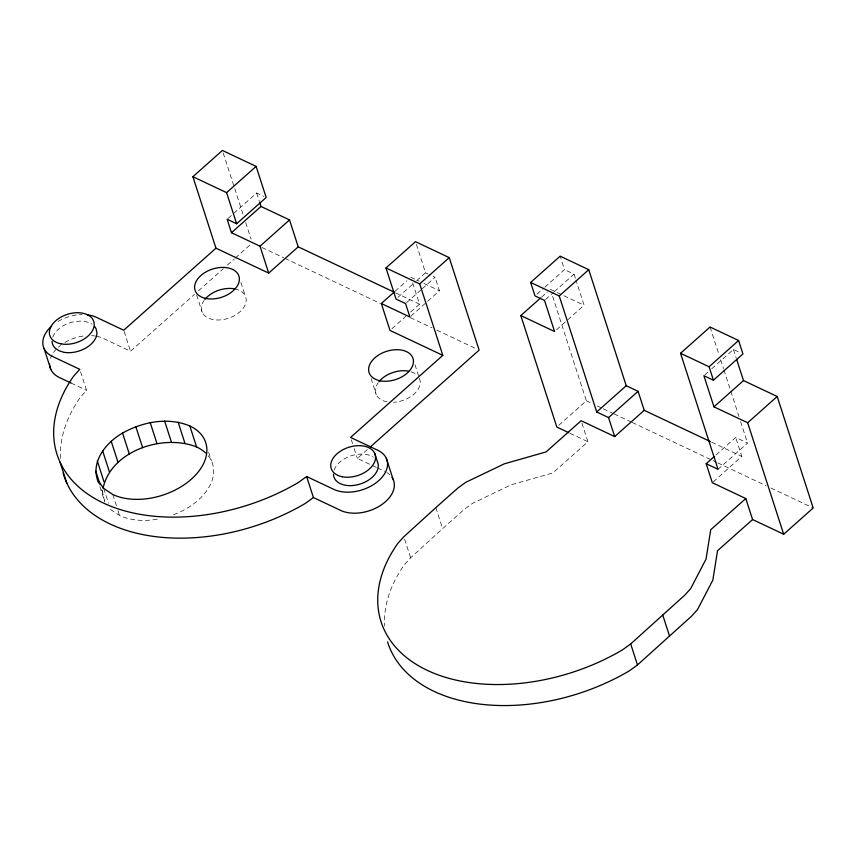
<?xml version="1.0" encoding="UTF-8"?>
<svg xmlns="http://www.w3.org/2000/svg" width="856" height="856" viewBox="0 0 856 856"><rect width="100%" height="100%" fill="white"/><g stroke="black" fill="none" stroke-linecap="round" stroke-linejoin="round"><path stroke-width="0.64" stroke-dasharray="4.28 3.21" d="M99.885 486.604L104.678 501.445L102.506 492.082L102.881 489.546M80.582 371.814L86.574 390.357L80.539 397.034A166.182 106.818 -17.9 0 0 60.616 458.602M581.93 423.206L587.922 441.75L552.858 472.94L511.171 484.817L472.544 503.339L464.594 509.106L442.616 528.655L410.634 557.77L404.588 564.446A166.182 106.818 -17.9 0 0 384.676 626.014M228.113 218.376L256.65 192.996L263.787 196.366M96.6 336.248A32.624 20.972 -17.9 0 1 103.266 338.377L130.519 351.26L194.398 294.443M198.389 290.89L223.341 268.688M227.332 265.135L234.319 258.929M235.314 258.041L251.29 243.832M395.098 291.254L406.9 280.747M397.997 297.31L415.716 281.56M416.701 280.682L425.56 272.796L416.316 244.174M406.547 302.692L421.312 289.563M422.297 288.686L435.094 277.301L429.134 274.487M391.973 328.672L405.755 316.41M410.677 312.033L419.536 304.158L411.629 279.698M410.891 316.153L439.438 290.762L435.094 277.301M536.958 294.154L543.838 288.023M544.823 287.145L564.511 269.64L560.166 256.179M376.33 467.408L357.369 458.442L367.352 449.571M541.484 297.182L547.391 291.928M545.497 299.525L553.372 292.527M554.356 291.65L574.044 274.145L564.511 269.64M556.539 329.763L584.092 305.25L576.056 280.361M558.797 425.304L586.349 400.79L552.388 295.641M704.895 374.842L707.848 372.221M711.785 368.711L733.432 349.451L740.568 352.822M716.023 454.964L735.7 437.459L747.545 443.055L718.024 469.313M713.294 481.832L741.842 456.451L735.7 437.459M550.344 289.307L584.092 305.25M425.56 272.796L427.936 273.931M410.837 277.248L419.183 281.185M423.945 283.443L439.438 290.762M395.515 292.805L419.536 304.158M711.711 442.21L741.842 456.451M261.936 247.502L283.657 257.763M284.866 258.341L380.182 303.377M410.356 317.63L432.077 327.891M436.902 330.17L476.717 348.991M586.349 400.79L591.186 403.08M597.21 405.926L602.035 408.205M603.245 408.772L612.896 413.341M614.105 413.908L631 421.89M632.21 422.457L711.839 460.089M713.048 460.656L716.665 462.368M717.874 462.935L766.141 485.748M770.967 488.027L813.2 507.983M569.989 433.275L587.922 441.75M377.517 467.965L384.622 471.324M71.166 383.081L86.574 390.357M110.499 509.438L119.562 515.505A57.202 36.765 -17.9 0 0 159.184 518.854M733.432 349.451L736.246 358.161M710.063 327.013L719.029 354.759M720.656 359.809L723.513 368.636M723.919 369.899L730.436 390.079M730.842 391.342L738.995 416.562M740.622 421.612L747.545 443.055M574.044 274.145L575.649 279.12M414.967 364.742L418.563 375.87M435.832 507.64L442.616 528.655M371.087 378.577L376.276 394.648M404.642 539.216L410.634 557.77M351.377 439.898L352.576 443.611M354.17 448.555L357.369 458.442M256.65 192.996L259.421 201.556M223.223 152.978L243.286 215.07M245.736 222.667L251.054 239.145M240.921 282.459L245.319 296.058M196.645 295.053L202.241 312.365M208.693 452.364L211.486 461.02M124.131 331.475L130.519 351.26M112.767 494.49L116.363 505.618M117.957 510.561L119.562 515.505M103.704 488.412L108.498 503.253M101.704 489.6L102.506 492.082M334.086 470.147A23.069 14.83 -17.9 0 1 351.056 455.82A23.069 14.83 -17.9 0 1 373.377 457.147M386.891 472.555A32.624 20.972 -17.9 0 1 389.79 474.78M58.112 321.417A32.624 20.972 -17.9 0 1 82.101 314.58M52.74 337.21A23.069 14.83 -17.9 0 1 74.065 321.738L79.876 321.118A23.069 14.83 -17.9 0 1 92.02 324.199M50.504 358.354A32.624 20.972 -17.9 0 1 52.077 354.844M53.521 352.554A32.624 20.972 -17.9 0 1 56.614 348.874M58.433 347.129A32.624 20.972 -17.9 0 1 60.434 345.471M64.895 342.443A32.624 20.972 -17.9 0 1 85.407 335.787M91.538 335.648A32.624 20.972 -17.9 0 1 95.391 336.044M208.254 455.82A57.202 36.765 -17.9 0 1 171.2 515.612M234.608 288.879A23.069 14.83 -17.9 0 1 243.414 308.01A23.069 14.83 -17.9 0 1 212.951 319.545A23.069 14.83 -17.9 0 1 204.145 300.413M419.354 378.341A23.069 14.83 -17.9 0 1 393.578 402.256M386.987 401.828A23.069 14.83 -17.9 0 1 378.181 382.696M411.115 371.793A23.069 14.83 -17.9 0 1 417.011 375.121"/><path stroke-width="1.28" d="M103.073 488.284C110.991 450.577 163.432 433.628 196.613 446.96A57.202 36.765 -17.9 0 1 205.675 453.027M98.686 482.902C89.431 462.807 105.748 442.691 122.558 433.05C142.706 421.805 167.926 416.861 189.818 425.935L196.613 446.96M540.5 298.059L520.822 315.575L554.57 331.518L544.512 300.403L534.989 295.898L530.645 282.448L560.166 256.179L588.757 269.694L626.239 385.735L638.084 391.331L644.215 410.324L614.694 436.581L581.128 420.724L546.064 451.925L504.387 463.802L465.76 482.313L457.8 488.091L435.832 507.64L403.839 536.744L397.805 543.421A166.182 106.818 -17.9 0 0 427.305 670.366A166.182 106.818 -17.9 0 0 622.729 649.704L630.69 643.937L684.65 595.273L690.685 588.596L706.05 559.086L710.726 529.725L745.79 498.534L712.31 482.709L706.179 463.717L714.054 456.719M387.565 641.84A166.182 106.818 -17.9 0 0 629.524 670.719L637.474 664.952L691.434 616.299L697.48 609.622L712.845 580.111L717.521 550.74L752.585 519.549L745.79 498.534M268.698 273.096L215.969 248.186L192.889 176.711L222.41 150.453L256.115 166.374L266.163 197.49L236.641 223.748L227.129 219.254L231.473 232.714L260.01 246.196L268.698 273.096L298.22 246.838L289.531 219.928L260.994 206.446L259.817 202.776M236.641 223.748L226.594 192.643L256.115 166.374M231.473 232.714L260.994 206.446M215.969 248.186L123.735 330.234L96.482 317.362A32.624 20.972 -17.9 0 0 87.344 314.848M260.01 246.196L289.531 219.928M394.113 292.131L381.316 303.516L409.906 317.02L405.562 303.57L396.039 299.065L385.981 267.949L415.513 241.692L449.25 257.635L479.135 350.125L370.348 446.907M51.649 326.104A32.624 20.972 -17.9 0 0 52.526 356.46L79.779 369.332L73.744 376.009A166.182 106.818 -17.9 0 0 103.244 502.954A166.182 106.818 -17.9 0 0 298.68 482.292L306.63 476.525L333.883 489.397A32.624 20.972 -17.9 0 0 378.716 480.655A32.624 20.972 -17.9 0 0 377.838 450.299L350.575 437.427L442.82 355.368L419.729 283.903L449.25 257.635M614.694 436.581L608.562 417.589L596.718 411.993L559.236 295.962L588.757 269.694M596.718 411.993L626.239 385.735M706.179 463.717L718.024 469.313L680.541 353.271L710.063 327.013L738.6 340.495L742.944 353.945L713.423 380.214L703.91 375.72L713.958 406.835L747.663 422.757L783.679 534.24L813.2 507.983L777.195 396.489L743.49 380.567L736.652 359.413M608.562 417.589L638.084 391.331M713.423 380.214L709.078 366.764L738.6 340.495M713.958 406.835L743.49 380.567M747.663 422.757L777.195 396.489M392.027 477.413A32.624 20.972 -17.9 0 1 380.439 505.5A32.624 20.972 -17.9 0 1 340.677 510.422L313.414 497.539L305.464 503.317A166.182 106.818 -17.9 0 1 63.13 473.154M530.645 282.448L559.236 295.962M680.541 353.271L709.078 366.764M192.889 176.711L226.594 192.643M385.981 267.949L419.729 283.903M298.22 246.838L394.306 292.238M644.215 410.324L710.501 441.643M442.82 355.368L390.004 330.416L381.316 303.516M568.791 432.708L556.828 427.058L520.822 315.575M752.585 519.549L783.679 534.24M71.166 383.081L59.321 377.475A32.624 20.972 -17.9 0 1 49.595 364.121M97.894 480.43L103.704 488.412L112.767 494.49A57.202 36.765 -17.9 0 0 191.37 479.146A57.202 36.765 -17.9 0 0 189.818 425.935M104.036 481.949L97.327 460.945M662.672 614.822L669.467 635.848M630.69 643.937L637.474 664.952M386.324 458.324L393.107 479.339M374.682 453.295L377.4 461.694A23.069 14.83 -17.9 0 1 359.22 484.325A23.069 14.83 -17.9 0 1 333.444 474.224M306.63 476.525L313.414 497.539M178.134 422.201L184.928 443.226M164.62 421.066L171.414 442.081M150.196 422.586L156.99 443.611M135.847 426.673L142.642 447.699M122.558 433.05L129.342 454.076M111.216 441.279L118.01 462.294M102.613 450.791L109.397 471.817M95.712 471.057L100.109 484.656M44.041 348.435L50.836 369.46M60.027 462.101L66.822 483.126M52.088 341.287A23.069 14.83 -17.9 0 0 55.308 348.285L58.968 350.735L63.676 352.233A23.069 14.83 -17.9 0 0 96.921 332.535L96.043 328.757A23.069 14.83 -17.9 0 0 94.631 326.532M204.894 299.418A23.069 14.83 -17.9 0 1 234.608 288.879M378.93 381.712A23.069 14.83 -17.9 0 1 408.644 371.172M342.314 476.771A23.069 14.83 -17.9 0 0 375.559 457.072A23.069 14.83 -17.9 0 0 341.555 450.491A23.069 14.83 -17.9 0 0 342.314 476.771M60.958 343.834A23.069 14.83 -17.9 0 0 94.203 324.124A23.069 14.83 -17.9 0 0 60.198 317.544A23.069 14.83 -17.9 0 0 60.958 343.834M206.168 298.519A23.069 14.83 -17.9 0 0 239.402 278.821A23.069 14.83 -17.9 0 0 205.397 272.24A23.069 14.83 -17.9 0 0 206.168 298.519M380.203 380.802A23.069 14.83 -17.9 0 0 413.448 361.104A23.069 14.83 -17.9 0 0 379.433 354.523A23.069 14.83 -17.9 0 0 380.203 380.802"/></g></svg>
